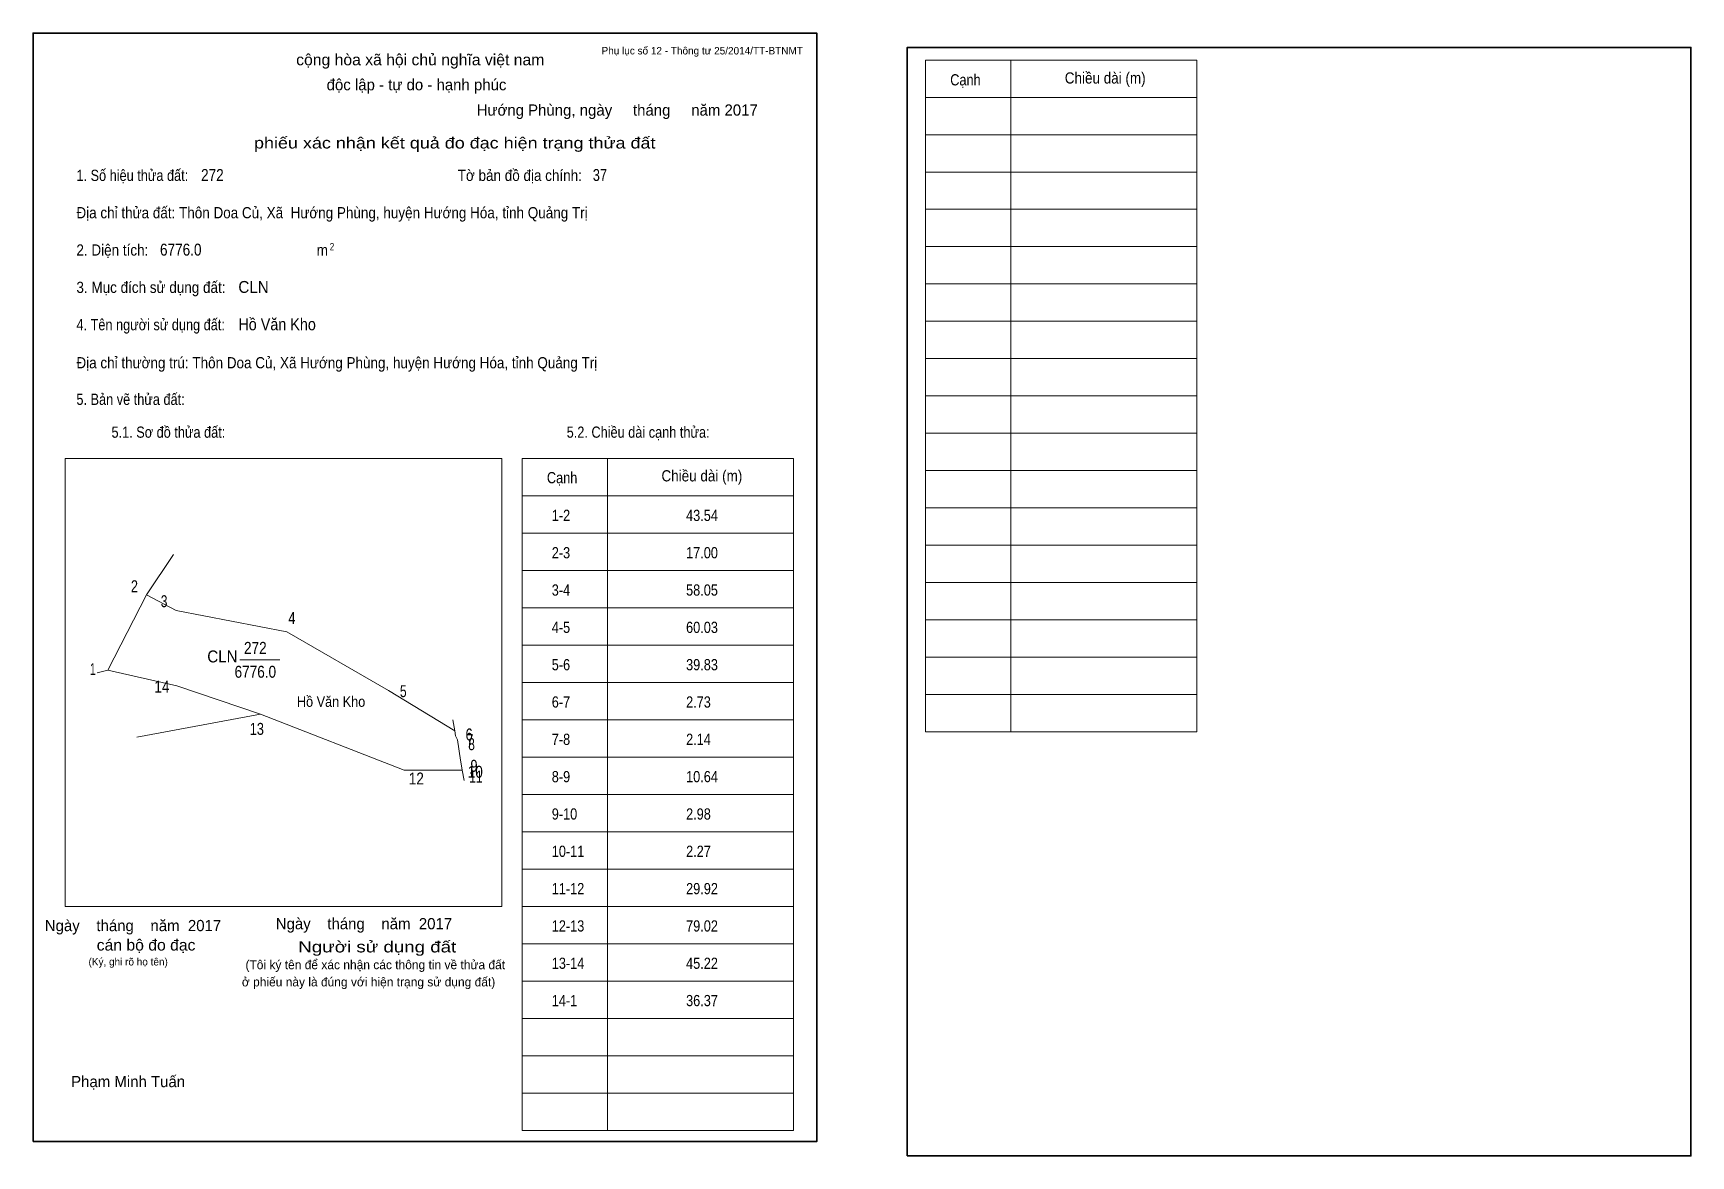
# Model space of a CAD drawing. Header units: centimetres. Extents: x 0 to 44.4, y -0.4 to 29.7.
import ezdxf
from ezdxf.enums import TextEntityAlignment as Align

# ---------------------------------------------------------------- set-up
doc = ezdxf.new("R2010")
doc.units = ezdxf.units.CM
doc.header["$LTSCALE"] = 0.12
for name, color, linetype in [('2', 7, 'Continuous'), ('30', 7, 'Continuous'), ('32', 7, 'Continuous'), ('34', 7, 'Continuous')]:
    doc.layers.add(name, color=color, linetype=linetype)
for name, color, linetype, lineweight in [('33', 7, 'Continuous', 13), ('6', 7, 'Continuous', 13), ('63', 7, 'Continuous', 13)]:
    doc.layers.add(name, color=color, linetype=linetype, lineweight=lineweight)

msp = doc.modelspace()

# ---------------------------------------------------------------- linework, layer by layer
at = {"layer": '33'}
msp.add_line((5.54, 12.91), (6.61, 12.91), dxfattribs=at)
at = {"layer": '6'}
for p, q in [((3.76, 15.73), (3.04, 14.65)), ((2, 12.63), (3.04, 14.65)), ((3.04, 14.65), (3.83, 14.23)), ((1.72, 12.56), (2, 12.63)), ((6.09, 11.45), (2.78, 10.84)), ((11.3, 11.01), (11.25, 11.3)), ((11.3, 11.01), (11.32, 10.87)), ((11.5, 9.95), (11.55, 9.68))]:
    msp.add_line(p, q, dxfattribs=at)
for points in [[(11.3, 11.01), (9.52, 12.09), (6.8, 13.66), (3.83, 14.23)], [(11.5, 9.95), (9.94, 9.95), (6.09, 11.45), (3.85, 12.21), (2, 12.63)], [(11.5, 9.95), (11.48, 10.07), (11.45, 10.22), (11.37, 10.77), (11.32, 10.87)]]:
    msp.add_lwpolyline(points, dxfattribs=at)
at = {"layer": '63'}
for p, q in [((23.92, 28.98), (31.19, 28.98)), ((23.92, 10.98), (23.92, 28.98)), ((26.2, 10.98), (26.2, 28.98)), ((31.19, 10.98), (31.19, 28.98)), ((23.92, 27.98), (31.19, 27.98)), ((23.92, 26.98), (31.19, 26.98)), ((23.92, 25.98), (31.19, 25.98)), ((23.92, 24.98), (31.19, 24.98)), ((23.92, 23.98), (31.19, 23.98)), ((23.92, 22.98), (31.19, 22.98)), ((23.92, 21.98), (31.19, 21.98)), ((23.92, 20.98), (31.19, 20.98)), ((23.92, 19.98), (31.19, 19.98)), ((23.92, 18.98), (31.19, 18.98)), ((0.86, 18.3), (12.56, 18.3)), ((0.86, 6.3), (0.86, 18.3)), ((12.56, 6.3), (12.56, 18.3)), ((13.11, 18.3), (20.38, 18.3)), ((13.11, 0.3), (13.11, 18.3)), ((15.39, 0.3), (15.39, 18.3)), ((20.38, 0.3), (20.38, 18.3)), ((23.92, 17.98), (31.19, 17.98)), ((13.11, 17.3), (20.38, 17.3)), ((23.92, 16.98), (31.19, 16.98)), ((13.11, 16.3), (20.38, 16.3)), ((23.92, 15.98), (31.19, 15.98)), ((13.11, 15.3), (20.38, 15.3)), ((23.92, 14.98), (31.19, 14.98)), ((13.11, 14.3), (20.38, 14.3)), ((23.92, 13.98), (31.19, 13.98)), ((13.11, 13.3), (20.38, 13.3)), ((23.92, 12.98), (31.19, 12.98)), ((13.11, 12.3), (20.38, 12.3)), ((23.92, 11.98), (31.19, 11.98)), ((13.11, 11.3), (20.38, 11.3)), ((23.92, 10.98), (31.19, 10.98)), ((13.11, 10.3), (20.38, 10.3)), ((13.11, 9.3), (20.38, 9.3)), ((13.11, 8.3), (20.38, 8.3)), ((13.11, 7.3), (20.38, 7.3)), ((0.86, 6.3), (12.56, 6.3)), ((13.11, 6.3), (20.38, 6.3)), ((13.11, 5.3), (20.38, 5.3)), ((13.11, 4.3), (20.38, 4.3)), ((13.11, 3.3), (20.38, 3.3)), ((13.11, 2.3), (20.38, 2.3)), ((13.11, 1.3), (20.38, 1.3)), ((13.11, 0.3), (20.38, 0.3))]:
    msp.add_line(p, q, dxfattribs=at)
at = {"layer": '63', "lineweight": 35}
for points in [[(0, 0), (0, 29.7), (21, 29.7), (21, 0)], [(23.43, -0.38), (23.43, 29.32), (44.43, 29.32), (44.43, -0.38)]]:
    msp.add_lwpolyline(points, close=True, dxfattribs=at)

# ---------------------------------------------------------------- texts
at = {"layer": '2', "width": 0.9}
msp.add_text('Hồ Văn Kho', height=0.2821, dxfattribs=at).set_placement((7.985, 11.65), align=Align.CENTER)
at = {"layer": '30', "width": 0.85}
for s, p in [('1-2', (13.9, 16.63)), ('43.54', (17.5, 16.63)), ('2-3', (13.9, 15.63)), ('17.00', (17.5, 15.63)), ('3-4', (13.9, 14.63)), ('58.05', (17.5, 14.63)), ('4-5', (13.9, 13.63)), ('60.03', (17.5, 13.63)), ('5-6', (13.9, 12.63)), ('39.83', (17.5, 12.63)), ('6-7', (13.9, 11.63)), ('2.73', (17.5, 11.63)), ('7-8', (13.9, 10.63)), ('2.14', (17.5, 10.63)), ('8-9', (13.9, 9.63)), ('10.64', (17.5, 9.63)), ('9-10', (13.9, 8.63)), ('2.98', (17.5, 8.63)), ('10-11', (13.9, 7.63)), ('2.27', (17.5, 7.63)), ('11-12', (13.9, 6.63)), ('29.92', (17.5, 6.63)), ('12-13', (13.9, 5.63)), ('79.02', (17.5, 5.63)), ('13-14', (13.9, 4.63)), ('45.22', (17.5, 4.63)), ('14-1', (13.9, 3.63)), ('36.37', (17.5, 3.63))]:
    msp.add_text(s, height=0.3, dxfattribs=at).set_placement(p)
at = {"layer": '32'}
for s, width, p in [('2', 0.8, (2.715, 14.72)), ('3', 0.75, (3.51, 14.32)), ('4', 0.8, (6.935, 13.87)), ('1', 0.65, (1.6, 12.5)), ('14', 0.85, (3.45, 12.03)), ('5', 0.75, (9.92, 11.91)), ('13', 0.8, (5.995, 10.9)), ('6', 0.8, (11.685, 10.75)), ('7', 0.75, (11.71, 10.6)), ('8', 0.75, (11.75, 10.49)), ('9', 0.8, (11.815, 9.91)), ('12', 0.85, (10.27, 9.57)), ('10', 0.85, (11.85, 9.75)), ('11', 0.75, (11.865, 9.62))]:
    msp.add_text(s, height=0.32, dxfattribs=dict(at, width=width)).set_placement(p, align=Align.CENTER)
at = {"layer": '33', "width": 0.85}
for s, p in [('272', (5.955, 13.07)), ('6776.0', (5.955, 12.43))]:
    msp.add_text(s, height=0.32, dxfattribs=at).set_placement(p, align=Align.CENTER)
at = {"layer": '33', "width": 0.95}
msp.add_text('CLN', height=0.32, dxfattribs=at).set_placement((5.48, 12.84), align=Align.RIGHT)
at = {"layer": '34'}
for s, width, p in [('272', 0.85, (4.5, 25.74)), ('37', 0.8, (15, 25.74)), ('6776.0', 0.85, (3.4, 23.74)), ('CLN', 0.95, (5.5, 22.74)), ('Hồ Văn Kho', 0.9, (5.5, 21.74))]:
    msp.add_text(s, height=0.32, dxfattribs=dict(at, width=width)).set_placement(p)
at = {"layer": '63'}
for s, height, p in [('Phụ lục số 12 - Thông tư 25/2014/TT-BTNMT', 0.2, (20.63, 29.13)), ('Ngày    tháng    năm  2017', 0.3, (5.04, 5.64)), ('Ngày    tháng    năm  2017', 0.3, (11.23, 5.69)), ('(Ký, ghi rõ họ tên)', 0.2, (3.61, 4.72))]:
    msp.add_text(s, height=height, dxfattribs=at).set_placement(p, align=Align.RIGHT)
at = {"layer": '63', "width": 1.05}
msp.add_text('cộng hòa xã hội chủ nghĩa việt nam', height=0.3, dxfattribs=at).set_placement((10.375, 28.84), align=Align.CENTER)
at = {"layer": '63'}
for s, height, p in [('độc lập - tự do - hạnh phúc', 0.3, (10.275, 28.17)), ('Hướng Phùng, ngày     tháng     năm 2017', 0.3, (15.655, 27.49)), ('(Tôi ký tên để xác nhận các thông tin về thửa đất ', 0.24, (9.215, 4.62)), ('ở phiếu này là đúng với hiện trạng sử dụng đất)', 0.24, (8.99, 4.16)), ('Phạm Minh Tuấn', 0.3, (2.545, 1.46))]:
    msp.add_text(s, height=height, dxfattribs=at).set_placement(p, align=Align.CENTER)
for s, height, width, p in [('Cạnh', 0.3, 0.85, (24.58, 28.3)), ('Chiều dài (m)', 0.3, 0.9, (27.65, 28.35)), ('1. Số hiệu thửa đất:', 0.3, 0.85, (1.16, 25.74)), ('Tờ bản đồ địa chính:', 0.3, 0.9, (11.38, 25.74)), ('Địa chỉ thửa đất: Thôn Doa Củ, Xã  Hướng Phùng, huyện Hướng Hóa, tỉnh Quảng Trị', 0.3, 0.9, (1.16, 24.74)), ('2. Diện tích:', 0.3, 0.9, (1.16, 23.74)), ('2', 0.2, 0.8, (7.95, 23.88)), ('m', 0.3, 0.9, (7.6, 23.74)), ('3. Mục đích sử dụng đất:', 0.3, 0.9, (1.16, 22.74)), ('4. Tên người sử dụng đất:', 0.3, 0.85, (1.16, 21.74)), ('Địa chỉ thường trú: Thôn Doa Củ, Xã Hướng Phùng, huyện Hướng Hóa, tỉnh Quảng Trị', 0.3, 0.9, (1.16, 20.72)), ('5. Bản vẽ thửa đất:', 0.3, 0.85, (1.16, 19.74)), ('5.1. Sơ đồ thửa đất:', 0.3, 0.85, (2.1, 18.86)), ('5.2. Chiều dài cạnh thửa:', 0.3, 0.85, (14.3, 18.86)), ('Cạnh', 0.3, 0.85, (13.77, 17.64)), ('Chiều dài (m)', 0.3, 0.9, (16.84, 17.69))]:
    msp.add_text(s, height=height, dxfattribs=dict(at, width=width)).set_placement(p)
for s, width, p in [('phiếu xác nhận kết quả đo đạc hiện trạng thửa đất', 1.2, (16.68, 26.61)), ('cán bộ đo đạc', 1.05, (4.35, 5.12)), ('Người sử dụng đất', 1.25, (11.34, 5.07))]:
    msp.add_text(s, height=0.3, dxfattribs=dict(at, width=width)).set_placement(p, align=Align.RIGHT)

doc.saveas('drawing.dxf')
